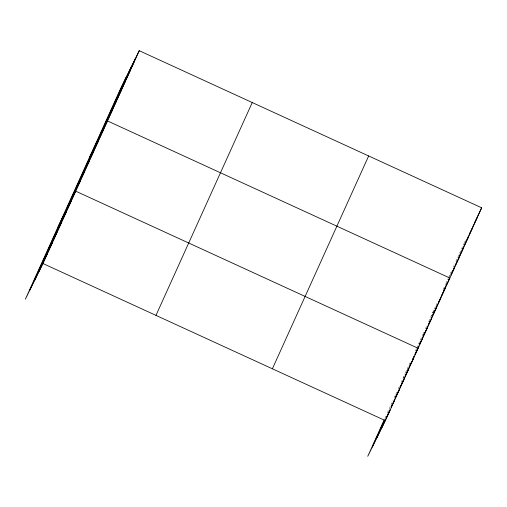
<?xml version="1.0" encoding="UTF-8"?>
<svg xmlns="http://www.w3.org/2000/svg" width="507" height="507" viewBox="0 0 507 507"><rect width="100%" height="100%" fill="white"/><g stroke="black" fill="none" stroke-linecap="round" stroke-linejoin="round"><path stroke-width="0.38" stroke-dasharray="2.54 1.9" d="M384.889 418.395L385.827 416.329M387.386 412.882L392.995 400.479M394.243 397.722L395.492 394.966M395.802 394.275L396.734 392.209M398.293 388.761L399.852 385.314M401.126 382.5L405.017 373.9M405.34 373.184L410.531 361.719M415.391 350.971L416.361 348.816M416.691 348.1L422.851 334.487M423.174 333.764L423.82 332.332M425.443 328.751L426.412 326.603M428.681 321.584L432.249 313.7M432.572 312.984L436.787 303.668M443.276 289.332L445.545 284.313M445.868 283.597L448.137 278.584M448.461 277.868L450.083 274.281M450.406 273.565L451.376 271.416M453.321 267.113L454.297 264.965M455.92 261.384L464.025 243.461M406.652 371.143L407.622 368.988M431.615 315.956L432.262 314.524M449.449 276.537L450.096 275.105M464.349 242.809L465.971 239.513M432.572 313.041L434.524 309.093M403.407 378.013L404.383 376.042"/><path stroke-width="0.76" d="M29.9 289.991L126.18 77.153M34.596 280.498L130.876 67.665M39.147 271.289L135.426 58.451M139.254 50.7L121.629 86.367L25.35 299.2L42.975 263.539L139.254 50.7L481.65 207.8L385.371 420.633L367.746 456.3L384.268 419.771M155.966 315.379L252.245 102.541M272.379 368.792L368.659 155.953M372.296 447.085L384.452 420.208M376.986 437.598L384.781 420.366M381.537 428.383L385.903 418.738M389.959 409.776L386.214 418.047L390.048 410.296M391.201 407.02L392.45 404.263M393.077 402.888L394.947 398.749M399.934 387.722L395.568 397.374L399.402 389.623M402.114 382.899L400.245 387.037L404.079 379.28M402.742 381.524L404.611 377.385M405.232 376.01L407.102 371.872M407.729 370.497L409.599 366.358M409.909 365.667L411.779 361.535M412.406 360.154L414.276 356.022L412.324 359.97M418.814 345.989L414.922 354.589L418.104 348.271L75.714 191.171L58.083 226.838M419.46 344.557L421.406 340.254M422.052 338.822L423.351 335.957M425.943 330.222L423.675 335.235L427.186 328.2M426.596 328.789L427.889 325.919M428.212 325.202L430.487 320.19M431.134 318.751L432.427 315.886M432.756 315.17L437.617 304.422M438.263 302.99L443.131 292.235M443.777 290.803L445.723 286.499M447.668 282.203L446.046 285.783L449.88 278.032L107.484 120.939L89.859 156.6M448.315 280.77L449.291 278.622M454.798 266.435L450.907 275.035L454.418 268M455.451 265.003L457.396 260.699M458.043 259.267L459.336 256.403M461.934 250.667L459.665 255.686L463.493 247.929M462.58 249.235L463.88 246.37M468.417 236.332L464.203 245.654L468.031 237.897M469.716 233.467L471.985 228.448M472.632 227.016L477.112 217.833M474.254 223.435L481.65 207.8M130.888 68.483L134.716 60.732M126.351 78.522L130.179 70.765M121.807 88.554L125.641 80.803M117.269 98.586L121.103 90.835M112.731 108.618L116.559 100.868M108.194 118.657L112.022 110.9M99.112 138.722L102.946 130.971M94.575 148.754L98.409 141.003M90.037 158.792L93.871 151.035M85.499 168.825L89.327 161.068M80.962 178.857L84.789 171.106M76.418 188.889L80.252 181.138M67.203 209.264L71.037 201.507M62.526 219.601L66.36 211.85M57.849 229.937L61.683 222.186M53.178 240.274L57.006 232.523M48.501 250.61L52.329 242.859M43.824 260.953L47.652 253.196M468.741 235.616L472.575 227.865M455.47 265.015L458.955 257.968M443.771 290.391L445.723 286.442M441.508 295.822L445.336 288.065M436.971 305.854L440.798 298.103M432.775 315.183L436.261 308.136M428.238 325.215L431.723 318.168M419.511 344.576L422.642 338.239M409.948 365.655L413.427 358.607M405.27 375.991L408.75 368.944M391.239 407.007L394.725 399.96M42.975 263.539L385.371 420.633"/></g></svg>
